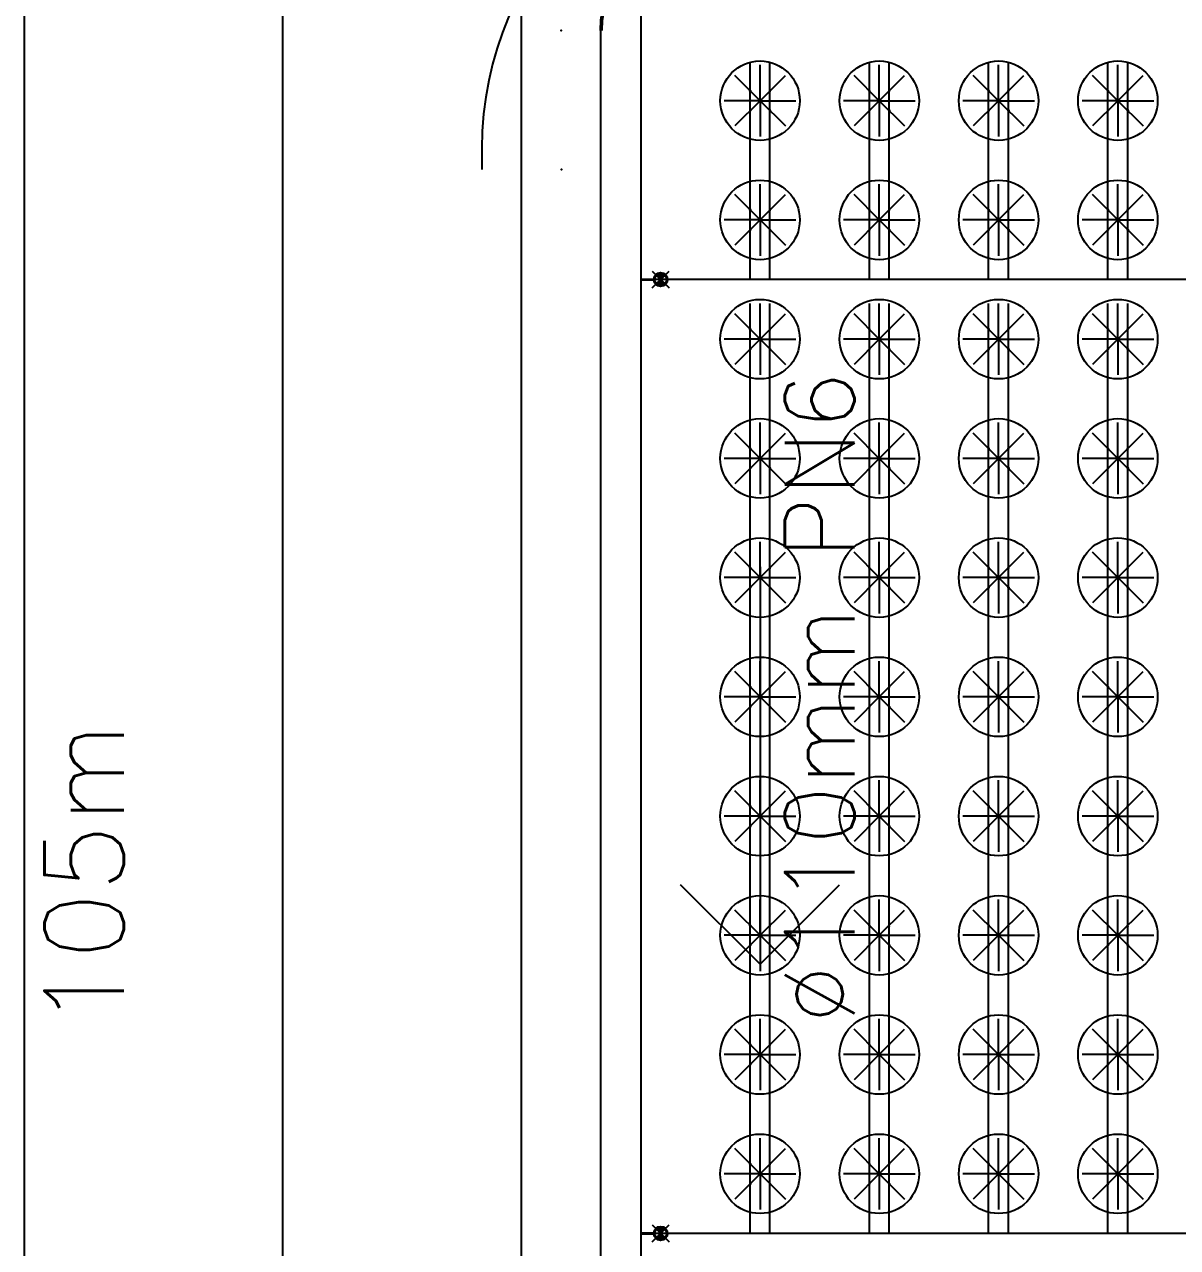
# Model space of a CAD drawing. Header units: metres. Extents: x -1021672 to -1021230, y -2826902 to -2826531.
# Drawn here: x -1021657.4 to -1021599.4, y -2826673.4 to -2826611.8 of the extents above; entities that cross this region are included whole.
import ezdxf
from ezdxf.enums import TextEntityAlignment as Align

# ---------------------------------------------------------------- set-up
doc = ezdxf.new("R2010")
doc.units = ezdxf.units.M
for name, color, linetype in [('C-BRDG-FOUNDATION', 2, 'Continuous'), ('C-BRDG-GIRDER', 3, 'Continuous'), ('DIMENSIONS', 2, 'Continuous'), ('IRRIG-FITTINGS', 1, 'Continuous'), ('IRRIG-LATERAL', 6, 'Continuous'), ('IRRIG-MAIN', 4, 'Continuous'), ('IRRIG-VALVES', 3, 'Continuous'), ('PLOT-GRID', 8, 'Continuous'), ('PUMP-STATION-1', 40, 'Continuous'), ('TEXT-LABELS', 7, 'Continuous'), ('TREES', 94, 'Continuous'), ('V-CTRL-BMRK', 150, 'Continuous')]:
    doc.layers.add(name, color=color, linetype=linetype)
doc.styles.get("Standard").update_dxf_attribs({"font": 'simplex.shx'})

# ---------------------------------------------------------------- blocks, each defined once
blk = doc.blocks.new('*U82')
for p, q in [((0, 2000), (251966, 2000)), ((0, -2000), (251966, -2000))]:
    blk.add_line(p, q)
blk.add_point((251966, 0))
blk = doc.blocks.new('*U69')
for p, q in [((-12972, 4000), (-14028, 4000)), ((4028, -13000), (4028, -14000))]:
    blk.add_line(p, q)
blk.add_arc((-12972, -13000), 17000, 0, 90)
at = {"color": 2, "lineweight": 50}
blk.add_arc((-7028, -7000), 5000, 0, 90, dxfattribs=at)
for p in [(-14028, 0), (3924, -2743)]:
    blk.add_point(p)
blk = doc.blocks.new('dripper')
at = {"layer": 'PUMP-STATION-1', "true_color": 0x7aafdf}
h = blk.add_hatch(color=143, dxfattribs=at)
h.dxf.hatch_style = 1
h.paths.add_polyline_path([(-1021243.937, -2826723.087), (-1021243.937, -2826723.101), (-1021243.929, -2826723.109), (-1021243.921, -2826723.102)])
h.paths.add_polyline_path([(-1021243.921, -2826723.102), (-1021243.929, -2826723.109), (-1021243.92, -2826723.117), (-1021243.937, -2826723.133), (-1021243.937, -2826723.147), (-1021243.906, -2826723.117)])
h.paths.add_polyline_path([(-1021243.937, -2826723.133), (-1021243.945, -2826723.125), (-1021243.952, -2826723.132), (-1021243.937, -2826723.147)])
h.paths.add_polyline_path([(-1021243.953, -2826723.117), (-1021243.937, -2826723.101), (-1021243.937, -2826723.087), (-1021243.967, -2826723.117), (-1021243.952, -2826723.132), (-1021243.945, -2826723.125)])
at = {"layer": 'PUMP-STATION-1', "true_color": 0x22346e}
h = blk.add_hatch(color=159, dxfattribs=at)
h.dxf.hatch_style = 1
h.paths.add_polyline_path([(-1021243.937, -2826723.101), (-1021243.953, -2826723.117), (-1021243.945, -2826723.125), (-1021243.937, -2826723.117)])
h.paths.add_polyline_path([(-1021243.937, -2826723.101), (-1021243.937, -2826723.117), (-1021243.929, -2826723.109)])
h.paths.add_polyline_path([(-1021243.92, -2826723.117), (-1021243.929, -2826723.109), (-1021243.937, -2826723.117), (-1021243.937, -2826723.133)])
h.paths.add_polyline_path([(-1021243.937, -2826723.117), (-1021243.945, -2826723.125), (-1021243.937, -2826723.133)])
at = {"layer": 'PUMP-STATION-1', "flags": 128}
for points in [[(-1021243.906, -2826723.117), (-1021243.937, -2826723.087), (-1021243.967, -2826723.117), (-1021243.937, -2826723.147)], [(-1021243.92, -2826723.117), (-1021243.937, -2826723.101), (-1021243.953, -2826723.117), (-1021243.937, -2826723.133)]]:
    blk.add_lwpolyline(points, close=True, dxfattribs=at)
blk = doc.blocks.new('*U124')
at = {"layer": 'PUMP-STATION-1'}
blk.add_blockref('dripper', (1021243.937, 2826723.117), dxfattribs=at)
blk = doc.blocks.new('*U125')
at = {"layer": 'PUMP-STATION-1', "color": 0, "linetype": 'ByBlock', "lineweight": -2, "transparency": 16777216}
for p, rotation in [((-1021244.937, -2826723.117), 90.00000000000003), ((-1021244.937, -2826724.117), 180), ((-1021243.937, -2826724.117), 270)]:
    blk.add_blockref('*U124', p, dxfattribs=dict(at, rotation=rotation))
blk.add_blockref('*U124', (-1021243.937, -2826723.117), dxfattribs=at)
blk = doc.blocks.new('*U126')
at = {"layer": 'PUMP-STATION-1'}
blk.add_blockref('dripper', (1021243.937, 2826723.117), dxfattribs=at)
blk = doc.blocks.new('*U127')
at = {"layer": 'PUMP-STATION-1', "color": 0, "linetype": 'ByBlock', "lineweight": -2, "transparency": 16777216}
for p, rotation in [((-1021244.937, -2826723.117), 90.00000000000003), ((-1021244.937, -2826724.117), 180), ((-1021243.937, -2826724.117), 270)]:
    blk.add_blockref('*U126', p, dxfattribs=dict(at, rotation=rotation))
blk.add_blockref('*U126', (-1021243.937, -2826723.117), dxfattribs=at)
blk = doc.blocks.new('*U130')
at = {"layer": 'PUMP-STATION-1'}
blk.add_blockref('dripper', (1021243.937, 2826723.117), dxfattribs=at)
blk = doc.blocks.new('*U131')
at = {"layer": 'PUMP-STATION-1', "color": 0, "linetype": 'ByBlock', "lineweight": -2, "transparency": 16777216}
for p, rotation in [((-1021244.937, -2826723.117), 90.00000000000003), ((-1021244.937, -2826724.117), 180), ((-1021243.937, -2826724.117), 270)]:
    blk.add_blockref('*U130', p, dxfattribs=dict(at, rotation=rotation))
blk.add_blockref('*U130', (-1021243.937, -2826723.117), dxfattribs=at)
blk = doc.blocks.new('*U132')
at = {"layer": 'PUMP-STATION-1'}
blk.add_blockref('dripper', (1021243.937, 2826723.117), dxfattribs=at)
blk = doc.blocks.new('*U133')
at = {"layer": 'PUMP-STATION-1', "color": 0, "linetype": 'ByBlock', "lineweight": -2, "transparency": 16777216}
for p, rotation in [((-1021244.937, -2826723.117), 90.00000000000003), ((-1021244.937, -2826724.117), 180), ((-1021243.937, -2826724.117), 270)]:
    blk.add_blockref('*U132', p, dxfattribs=dict(at, rotation=rotation))
blk.add_blockref('*U132', (-1021243.937, -2826723.117), dxfattribs=at)
blk = doc.blocks.new('MANGO_TREE')
at = {"layer": 'TREES'}
for q in [(-1.273, 1.273), (0, 1.8), (1.273, 1.273), (-1.8, 0), (-1.273, -1.273), (1.8, 0), (0, -1.8), (1.273, -1.273)]:
    blk.add_line((0, 0), q, dxfattribs=at)
blk.add_circle((0, 0), 2, dxfattribs=at)
blk = doc.blocks.new('*U234')
at = {"layer": 'PUMP-STATION-1'}
blk.add_blockref('dripper', (1021243.937, 2826723.117), dxfattribs=at)
blk = doc.blocks.new('*U235')
at = {"layer": 'PUMP-STATION-1', "color": 0, "linetype": 'ByBlock', "lineweight": -2, "transparency": 16777216}
for p, rotation in [((-1021244.937, -2826723.117), 90.00000000000003), ((-1021244.937, -2826724.117), 180), ((-1021243.937, -2826724.117), 270)]:
    blk.add_blockref('*U234', p, dxfattribs=dict(at, rotation=rotation))
blk.add_blockref('*U234', (-1021243.937, -2826723.117), dxfattribs=at)
blk = doc.blocks.new('*U236')
at = {"layer": 'PUMP-STATION-1'}
blk.add_blockref('dripper', (1021243.937, 2826723.117), dxfattribs=at)
blk = doc.blocks.new('*U237')
at = {"layer": 'PUMP-STATION-1', "color": 0, "linetype": 'ByBlock', "lineweight": -2, "transparency": 16777216}
for p, rotation in [((-1021244.937, -2826723.117), 90.00000000000003), ((-1021244.937, -2826724.117), 180), ((-1021243.937, -2826724.117), 270)]:
    blk.add_blockref('*U236', p, dxfattribs=dict(at, rotation=rotation))
blk.add_blockref('*U236', (-1021243.937, -2826723.117), dxfattribs=at)
blk = doc.blocks.new('*U238')
at = {"layer": 'PUMP-STATION-1'}
blk.add_blockref('dripper', (1021243.937, 2826723.117), dxfattribs=at)
blk = doc.blocks.new('*U239')
at = {"layer": 'PUMP-STATION-1', "color": 0, "linetype": 'ByBlock', "lineweight": -2, "transparency": 16777216}
for p, rotation in [((-1021244.937, -2826723.117), 90.00000000000003), ((-1021244.937, -2826724.117), 180), ((-1021243.937, -2826724.117), 270)]:
    blk.add_blockref('*U238', p, dxfattribs=dict(at, rotation=rotation))
blk.add_blockref('*U238', (-1021243.937, -2826723.117), dxfattribs=at)
blk = doc.blocks.new('*U240')
at = {"layer": 'PUMP-STATION-1'}
blk.add_blockref('dripper', (1021243.937, 2826723.117), dxfattribs=at)
blk = doc.blocks.new('*U241')
at = {"layer": 'PUMP-STATION-1', "color": 0, "linetype": 'ByBlock', "lineweight": -2, "transparency": 16777216}
for p, rotation in [((-1021244.937, -2826723.117), 90.00000000000003), ((-1021244.937, -2826724.117), 180), ((-1021243.937, -2826724.117), 270)]:
    blk.add_blockref('*U240', p, dxfattribs=dict(at, rotation=rotation))
blk.add_blockref('*U240', (-1021243.937, -2826723.117), dxfattribs=at)
blk = doc.blocks.new('*U454')
at = {"layer": 'PUMP-STATION-1'}
blk.add_blockref('dripper', (1021243.937, 2826723.117), dxfattribs=at)
blk = doc.blocks.new('*U455')
at = {"layer": 'PUMP-STATION-1', "color": 0, "linetype": 'ByBlock', "lineweight": -2, "transparency": 16777216}
for p, rotation in [((-1021244.937, -2826723.117), 90.00000000000003), ((-1021244.937, -2826724.117), 180), ((-1021243.937, -2826724.117), 270)]:
    blk.add_blockref('*U454', p, dxfattribs=dict(at, rotation=rotation))
blk.add_blockref('*U454', (-1021243.937, -2826723.117), dxfattribs=at)
blk = doc.blocks.new('*U456')
at = {"layer": 'PUMP-STATION-1'}
blk.add_blockref('dripper', (1021243.937, 2826723.117), dxfattribs=at)
blk = doc.blocks.new('*U457')
at = {"layer": 'PUMP-STATION-1', "color": 0, "linetype": 'ByBlock', "lineweight": -2, "transparency": 16777216}
for p, rotation in [((-1021244.937, -2826723.117), 90.00000000000003), ((-1021244.937, -2826724.117), 180), ((-1021243.937, -2826724.117), 270)]:
    blk.add_blockref('*U456', p, dxfattribs=dict(at, rotation=rotation))
blk.add_blockref('*U456', (-1021243.937, -2826723.117), dxfattribs=at)
blk = doc.blocks.new('*U458')
at = {"layer": 'PUMP-STATION-1'}
blk.add_blockref('dripper', (1021243.937, 2826723.117), dxfattribs=at)
blk = doc.blocks.new('*U459')
at = {"layer": 'PUMP-STATION-1', "color": 0, "linetype": 'ByBlock', "lineweight": -2, "transparency": 16777216}
for p, rotation in [((-1021244.937, -2826723.117), 90.00000000000003), ((-1021244.937, -2826724.117), 180), ((-1021243.937, -2826724.117), 270)]:
    blk.add_blockref('*U458', p, dxfattribs=dict(at, rotation=rotation))
blk.add_blockref('*U458', (-1021243.937, -2826723.117), dxfattribs=at)
blk = doc.blocks.new('*U460')
at = {"layer": 'PUMP-STATION-1'}
blk.add_blockref('dripper', (1021243.937, 2826723.117), dxfattribs=at)
blk = doc.blocks.new('*U461')
at = {"layer": 'PUMP-STATION-1', "color": 0, "linetype": 'ByBlock', "lineweight": -2, "transparency": 16777216}
for p, rotation in [((-1021244.937, -2826723.117), 90.00000000000003), ((-1021244.937, -2826724.117), 180), ((-1021243.937, -2826724.117), 270)]:
    blk.add_blockref('*U460', p, dxfattribs=dict(at, rotation=rotation))
blk.add_blockref('*U460', (-1021243.937, -2826723.117), dxfattribs=at)
blk = doc.blocks.new('*U318')
at = {"layer": 'PUMP-STATION-1'}
blk.add_blockref('dripper', (1021243.937, 2826723.117), dxfattribs=at)
blk = doc.blocks.new('*U319')
at = {"layer": 'PUMP-STATION-1', "color": 0, "linetype": 'ByBlock', "lineweight": -2, "transparency": 16777216}
for p, rotation in [((-1021244.937, -2826723.117), 90.00000000000003), ((-1021244.937, -2826724.117), 180), ((-1021243.937, -2826724.117), 270)]:
    blk.add_blockref('*U318', p, dxfattribs=dict(at, rotation=rotation))
blk.add_blockref('*U318', (-1021243.937, -2826723.117), dxfattribs=at)
blk = doc.blocks.new('*U320')
at = {"layer": 'PUMP-STATION-1'}
blk.add_blockref('dripper', (1021243.937, 2826723.117), dxfattribs=at)
blk = doc.blocks.new('*U321')
at = {"layer": 'PUMP-STATION-1', "color": 0, "linetype": 'ByBlock', "lineweight": -2, "transparency": 16777216}
for p, rotation in [((-1021244.937, -2826723.117), 90.00000000000003), ((-1021244.937, -2826724.117), 180), ((-1021243.937, -2826724.117), 270)]:
    blk.add_blockref('*U320', p, dxfattribs=dict(at, rotation=rotation))
blk.add_blockref('*U320', (-1021243.937, -2826723.117), dxfattribs=at)
blk = doc.blocks.new('*U322')
at = {"layer": 'PUMP-STATION-1'}
blk.add_blockref('dripper', (1021243.937, 2826723.117), dxfattribs=at)
blk = doc.blocks.new('*U323')
at = {"layer": 'PUMP-STATION-1', "color": 0, "linetype": 'ByBlock', "lineweight": -2, "transparency": 16777216}
for p, rotation in [((-1021244.937, -2826723.117), 90.00000000000003), ((-1021244.937, -2826724.117), 180), ((-1021243.937, -2826724.117), 270)]:
    blk.add_blockref('*U322', p, dxfattribs=dict(at, rotation=rotation))
blk.add_blockref('*U322', (-1021243.937, -2826723.117), dxfattribs=at)
blk = doc.blocks.new('*U324')
at = {"layer": 'PUMP-STATION-1'}
blk.add_blockref('dripper', (1021243.937, 2826723.117), dxfattribs=at)
blk = doc.blocks.new('*U325')
at = {"layer": 'PUMP-STATION-1', "color": 0, "linetype": 'ByBlock', "lineweight": -2, "transparency": 16777216}
for p, rotation in [((-1021244.937, -2826723.117), 90.00000000000003), ((-1021244.937, -2826724.117), 180), ((-1021243.937, -2826724.117), 270)]:
    blk.add_blockref('*U324', p, dxfattribs=dict(at, rotation=rotation))
blk.add_blockref('*U324', (-1021243.937, -2826723.117), dxfattribs=at)
blk = doc.blocks.new('*U326')
at = {"layer": 'PUMP-STATION-1'}
blk.add_blockref('dripper', (1021243.937, 2826723.117), dxfattribs=at)
blk = doc.blocks.new('*U327')
at = {"layer": 'PUMP-STATION-1', "color": 0, "linetype": 'ByBlock', "lineweight": -2, "transparency": 16777216}
for p, rotation in [((-1021244.937, -2826723.117), 90.00000000000003), ((-1021244.937, -2826724.117), 180), ((-1021243.937, -2826724.117), 270)]:
    blk.add_blockref('*U326', p, dxfattribs=dict(at, rotation=rotation))
blk.add_blockref('*U326', (-1021243.937, -2826723.117), dxfattribs=at)
blk = doc.blocks.new('*U328')
at = {"layer": 'PUMP-STATION-1'}
blk.add_blockref('dripper', (1021243.937, 2826723.117), dxfattribs=at)
blk = doc.blocks.new('*U329')
at = {"layer": 'PUMP-STATION-1', "color": 0, "linetype": 'ByBlock', "lineweight": -2, "transparency": 16777216}
for p, rotation in [((-1021244.937, -2826723.117), 90.00000000000003), ((-1021244.937, -2826724.117), 180), ((-1021243.937, -2826724.117), 270)]:
    blk.add_blockref('*U328', p, dxfattribs=dict(at, rotation=rotation))
blk.add_blockref('*U328', (-1021243.937, -2826723.117), dxfattribs=at)
blk = doc.blocks.new('*U330')
at = {"layer": 'PUMP-STATION-1'}
blk.add_blockref('dripper', (1021243.937, 2826723.117), dxfattribs=at)
blk = doc.blocks.new('*U331')
at = {"layer": 'PUMP-STATION-1', "color": 0, "linetype": 'ByBlock', "lineweight": -2, "transparency": 16777216}
for p, rotation in [((-1021244.937, -2826723.117), 90.00000000000003), ((-1021244.937, -2826724.117), 180), ((-1021243.937, -2826724.117), 270)]:
    blk.add_blockref('*U330', p, dxfattribs=dict(at, rotation=rotation))
blk.add_blockref('*U330', (-1021243.937, -2826723.117), dxfattribs=at)
blk = doc.blocks.new('*U332')
at = {"layer": 'PUMP-STATION-1'}
blk.add_blockref('dripper', (1021243.937, 2826723.117), dxfattribs=at)
blk = doc.blocks.new('*U333')
at = {"layer": 'PUMP-STATION-1', "color": 0, "linetype": 'ByBlock', "lineweight": -2, "transparency": 16777216}
for p, rotation in [((-1021244.937, -2826723.117), 90.00000000000003), ((-1021244.937, -2826724.117), 180), ((-1021243.937, -2826724.117), 270)]:
    blk.add_blockref('*U332', p, dxfattribs=dict(at, rotation=rotation))
blk.add_blockref('*U332', (-1021243.937, -2826723.117), dxfattribs=at)
blk = doc.blocks.new('*U342')
at = {"layer": 'PUMP-STATION-1'}
blk.add_blockref('dripper', (1021243.937, 2826723.117), dxfattribs=at)
blk = doc.blocks.new('*U343')
at = {"layer": 'PUMP-STATION-1', "color": 0, "linetype": 'ByBlock', "lineweight": -2, "transparency": 16777216}
for p, rotation in [((-1021244.937, -2826723.117), 90.00000000000003), ((-1021244.937, -2826724.117), 180), ((-1021243.937, -2826724.117), 270)]:
    blk.add_blockref('*U342', p, dxfattribs=dict(at, rotation=rotation))
blk.add_blockref('*U342', (-1021243.937, -2826723.117), dxfattribs=at)
blk = doc.blocks.new('*U256')
at = {"layer": 'PUMP-STATION-1'}
blk.add_blockref('dripper', (1021243.937, 2826723.117), dxfattribs=at)
blk = doc.blocks.new('*U257')
at = {"layer": 'PUMP-STATION-1', "color": 0, "linetype": 'ByBlock', "lineweight": -2, "transparency": 16777216}
for p, rotation in [((-1021244.937, -2826723.117), 90.00000000000003), ((-1021244.937, -2826724.117), 180), ((-1021243.937, -2826724.117), 270)]:
    blk.add_blockref('*U256', p, dxfattribs=dict(at, rotation=rotation))
blk.add_blockref('*U256', (-1021243.937, -2826723.117), dxfattribs=at)
blk = doc.blocks.new('*U258')
at = {"layer": 'PUMP-STATION-1'}
blk.add_blockref('dripper', (1021243.937, 2826723.117), dxfattribs=at)
blk = doc.blocks.new('*U259')
at = {"layer": 'PUMP-STATION-1', "color": 0, "linetype": 'ByBlock', "lineweight": -2, "transparency": 16777216}
for p, rotation in [((-1021244.937, -2826723.117), 90.00000000000003), ((-1021244.937, -2826724.117), 180), ((-1021243.937, -2826724.117), 270)]:
    blk.add_blockref('*U258', p, dxfattribs=dict(at, rotation=rotation))
blk.add_blockref('*U258', (-1021243.937, -2826723.117), dxfattribs=at)
blk = doc.blocks.new('*U260')
at = {"layer": 'PUMP-STATION-1'}
blk.add_blockref('dripper', (1021243.937, 2826723.117), dxfattribs=at)
blk = doc.blocks.new('*U261')
at = {"layer": 'PUMP-STATION-1', "color": 0, "linetype": 'ByBlock', "lineweight": -2, "transparency": 16777216}
for p, rotation in [((-1021244.937, -2826723.117), 90.00000000000003), ((-1021244.937, -2826724.117), 180), ((-1021243.937, -2826724.117), 270)]:
    blk.add_blockref('*U260', p, dxfattribs=dict(at, rotation=rotation))
blk.add_blockref('*U260', (-1021243.937, -2826723.117), dxfattribs=at)
blk = doc.blocks.new('*U262')
at = {"layer": 'PUMP-STATION-1'}
blk.add_blockref('dripper', (1021243.937, 2826723.117), dxfattribs=at)
blk = doc.blocks.new('*U263')
at = {"layer": 'PUMP-STATION-1', "color": 0, "linetype": 'ByBlock', "lineweight": -2, "transparency": 16777216}
for p, rotation in [((-1021244.937, -2826723.117), 90.00000000000003), ((-1021244.937, -2826724.117), 180), ((-1021243.937, -2826724.117), 270)]:
    blk.add_blockref('*U262', p, dxfattribs=dict(at, rotation=rotation))
blk.add_blockref('*U262', (-1021243.937, -2826723.117), dxfattribs=at)
blk = doc.blocks.new('*U264')
at = {"layer": 'PUMP-STATION-1'}
blk.add_blockref('dripper', (1021243.937, 2826723.117), dxfattribs=at)
blk = doc.blocks.new('*U265')
at = {"layer": 'PUMP-STATION-1', "color": 0, "linetype": 'ByBlock', "lineweight": -2, "transparency": 16777216}
for p, rotation in [((-1021244.937, -2826723.117), 90.00000000000003), ((-1021244.937, -2826724.117), 180), ((-1021243.937, -2826724.117), 270)]:
    blk.add_blockref('*U264', p, dxfattribs=dict(at, rotation=rotation))
blk.add_blockref('*U264', (-1021243.937, -2826723.117), dxfattribs=at)
blk = doc.blocks.new('*U354')
at = {"layer": 'PUMP-STATION-1'}
blk.add_blockref('dripper', (1021243.937, 2826723.117), dxfattribs=at)
blk = doc.blocks.new('*U355')
at = {"layer": 'PUMP-STATION-1', "color": 0, "linetype": 'ByBlock', "lineweight": -2, "transparency": 16777216}
for p, rotation in [((-1021244.937, -2826723.117), 90.00000000000003), ((-1021244.937, -2826724.117), 180), ((-1021243.937, -2826724.117), 270)]:
    blk.add_blockref('*U354', p, dxfattribs=dict(at, rotation=rotation))
blk.add_blockref('*U354', (-1021243.937, -2826723.117), dxfattribs=at)
blk = doc.blocks.new('*U356')
at = {"layer": 'PUMP-STATION-1'}
blk.add_blockref('dripper', (1021243.937, 2826723.117), dxfattribs=at)
blk = doc.blocks.new('*U357')
at = {"layer": 'PUMP-STATION-1', "color": 0, "linetype": 'ByBlock', "lineweight": -2, "transparency": 16777216}
for p, rotation in [((-1021244.937, -2826723.117), 90.00000000000003), ((-1021244.937, -2826724.117), 180), ((-1021243.937, -2826724.117), 270)]:
    blk.add_blockref('*U356', p, dxfattribs=dict(at, rotation=rotation))
blk.add_blockref('*U356', (-1021243.937, -2826723.117), dxfattribs=at)
blk = doc.blocks.new('*U358')
at = {"layer": 'PUMP-STATION-1'}
blk.add_blockref('dripper', (1021243.937, 2826723.117), dxfattribs=at)
blk = doc.blocks.new('*U359')
at = {"layer": 'PUMP-STATION-1', "color": 0, "linetype": 'ByBlock', "lineweight": -2, "transparency": 16777216}
for p, rotation in [((-1021244.937, -2826723.117), 90.00000000000003), ((-1021244.937, -2826724.117), 180), ((-1021243.937, -2826724.117), 270)]:
    blk.add_blockref('*U358', p, dxfattribs=dict(at, rotation=rotation))
blk.add_blockref('*U358', (-1021243.937, -2826723.117), dxfattribs=at)
blk = doc.blocks.new('*U360')
at = {"layer": 'PUMP-STATION-1'}
blk.add_blockref('dripper', (1021243.937, 2826723.117), dxfattribs=at)
blk = doc.blocks.new('*U361')
at = {"layer": 'PUMP-STATION-1', "color": 0, "linetype": 'ByBlock', "lineweight": -2, "transparency": 16777216}
for p, rotation in [((-1021244.937, -2826723.117), 90.00000000000003), ((-1021244.937, -2826724.117), 180), ((-1021243.937, -2826724.117), 270)]:
    blk.add_blockref('*U360', p, dxfattribs=dict(at, rotation=rotation))
blk.add_blockref('*U360', (-1021243.937, -2826723.117), dxfattribs=at)
blk = doc.blocks.new('*U282')
at = {"layer": 'PUMP-STATION-1'}
blk.add_blockref('dripper', (1021243.937, 2826723.117), dxfattribs=at)
blk = doc.blocks.new('*U283')
at = {"layer": 'PUMP-STATION-1', "color": 0, "linetype": 'ByBlock', "lineweight": -2, "transparency": 16777216}
for p, rotation in [((-1021244.937, -2826723.117), 90.00000000000003), ((-1021244.937, -2826724.117), 180), ((-1021243.937, -2826724.117), 270)]:
    blk.add_blockref('*U282', p, dxfattribs=dict(at, rotation=rotation))
blk.add_blockref('*U282', (-1021243.937, -2826723.117), dxfattribs=at)
blk = doc.blocks.new('*U284')
at = {"layer": 'PUMP-STATION-1'}
blk.add_blockref('dripper', (1021243.937, 2826723.117), dxfattribs=at)
blk = doc.blocks.new('*U285')
at = {"layer": 'PUMP-STATION-1', "color": 0, "linetype": 'ByBlock', "lineweight": -2, "transparency": 16777216}
for p, rotation in [((-1021244.937, -2826723.117), 90.00000000000003), ((-1021244.937, -2826724.117), 180), ((-1021243.937, -2826724.117), 270)]:
    blk.add_blockref('*U284', p, dxfattribs=dict(at, rotation=rotation))
blk.add_blockref('*U284', (-1021243.937, -2826723.117), dxfattribs=at)
blk = doc.blocks.new('*U286')
at = {"layer": 'PUMP-STATION-1'}
blk.add_blockref('dripper', (1021243.937, 2826723.117), dxfattribs=at)
blk = doc.blocks.new('*U287')
at = {"layer": 'PUMP-STATION-1', "color": 0, "linetype": 'ByBlock', "lineweight": -2, "transparency": 16777216}
for p, rotation in [((-1021244.937, -2826723.117), 90.00000000000003), ((-1021244.937, -2826724.117), 180), ((-1021243.937, -2826724.117), 270)]:
    blk.add_blockref('*U286', p, dxfattribs=dict(at, rotation=rotation))
blk.add_blockref('*U286', (-1021243.937, -2826723.117), dxfattribs=at)
blk = doc.blocks.new('*U288')
at = {"layer": 'PUMP-STATION-1'}
blk.add_blockref('dripper', (1021243.937, 2826723.117), dxfattribs=at)
blk = doc.blocks.new('*U289')
at = {"layer": 'PUMP-STATION-1', "color": 0, "linetype": 'ByBlock', "lineweight": -2, "transparency": 16777216}
for p, rotation in [((-1021244.937, -2826723.117), 90.00000000000003), ((-1021244.937, -2826724.117), 180), ((-1021243.937, -2826724.117), 270)]:
    blk.add_blockref('*U288', p, dxfattribs=dict(at, rotation=rotation))
blk.add_blockref('*U288', (-1021243.937, -2826723.117), dxfattribs=at)
blk = doc.blocks.new('*U290')
at = {"layer": 'PUMP-STATION-1'}
blk.add_blockref('dripper', (1021243.937, 2826723.117), dxfattribs=at)
blk = doc.blocks.new('*U291')
at = {"layer": 'PUMP-STATION-1', "color": 0, "linetype": 'ByBlock', "lineweight": -2, "transparency": 16777216}
for p, rotation in [((-1021244.937, -2826723.117), 90.00000000000003), ((-1021244.937, -2826724.117), 180), ((-1021243.937, -2826724.117), 270)]:
    blk.add_blockref('*U290', p, dxfattribs=dict(at, rotation=rotation))
blk.add_blockref('*U290', (-1021243.937, -2826723.117), dxfattribs=at)
blk = doc.blocks.new('*U292')
at = {"layer": 'PUMP-STATION-1'}
blk.add_blockref('dripper', (1021243.937, 2826723.117), dxfattribs=at)
blk = doc.blocks.new('*U293')
at = {"layer": 'PUMP-STATION-1', "color": 0, "linetype": 'ByBlock', "lineweight": -2, "transparency": 16777216}
for p, rotation in [((-1021244.937, -2826723.117), 90.00000000000003), ((-1021244.937, -2826724.117), 180), ((-1021243.937, -2826724.117), 270)]:
    blk.add_blockref('*U292', p, dxfattribs=dict(at, rotation=rotation))
blk.add_blockref('*U292', (-1021243.937, -2826723.117), dxfattribs=at)
blk = doc.blocks.new('*U294')
at = {"layer": 'PUMP-STATION-1'}
blk.add_blockref('dripper', (1021243.937, 2826723.117), dxfattribs=at)
blk = doc.blocks.new('*U295')
at = {"layer": 'PUMP-STATION-1', "color": 0, "linetype": 'ByBlock', "lineweight": -2, "transparency": 16777216}
for p, rotation in [((-1021244.937, -2826723.117), 90.00000000000003), ((-1021244.937, -2826724.117), 180), ((-1021243.937, -2826724.117), 270)]:
    blk.add_blockref('*U294', p, dxfattribs=dict(at, rotation=rotation))
blk.add_blockref('*U294', (-1021243.937, -2826723.117), dxfattribs=at)
blk = doc.blocks.new('*U306')
at = {"layer": 'PUMP-STATION-1'}
blk.add_blockref('dripper', (1021243.937, 2826723.117), dxfattribs=at)
blk = doc.blocks.new('*U307')
at = {"layer": 'PUMP-STATION-1', "color": 0, "linetype": 'ByBlock', "lineweight": -2, "transparency": 16777216}
for p, rotation in [((-1021244.937, -2826723.117), 90.00000000000003), ((-1021244.937, -2826724.117), 180), ((-1021243.937, -2826724.117), 270)]:
    blk.add_blockref('*U306', p, dxfattribs=dict(at, rotation=rotation))
blk.add_blockref('*U306', (-1021243.937, -2826723.117), dxfattribs=at)
blk = doc.blocks.new('*U308')
at = {"layer": 'PUMP-STATION-1'}
blk.add_blockref('dripper', (1021243.937, 2826723.117), dxfattribs=at)
blk = doc.blocks.new('*U309')
at = {"layer": 'PUMP-STATION-1', "color": 0, "linetype": 'ByBlock', "lineweight": -2, "transparency": 16777216}
for p, rotation in [((-1021244.937, -2826723.117), 90.00000000000003), ((-1021244.937, -2826724.117), 180), ((-1021243.937, -2826724.117), 270)]:
    blk.add_blockref('*U308', p, dxfattribs=dict(at, rotation=rotation))
blk.add_blockref('*U308', (-1021243.937, -2826723.117), dxfattribs=at)
blk = doc.blocks.new('*U310')
at = {"layer": 'PUMP-STATION-1'}
blk.add_blockref('dripper', (1021243.937, 2826723.117), dxfattribs=at)
blk = doc.blocks.new('*U311')
at = {"layer": 'PUMP-STATION-1', "color": 0, "linetype": 'ByBlock', "lineweight": -2, "transparency": 16777216}
for p, rotation in [((-1021244.937, -2826723.117), 90.00000000000003), ((-1021244.937, -2826724.117), 180), ((-1021243.937, -2826724.117), 270)]:
    blk.add_blockref('*U310', p, dxfattribs=dict(at, rotation=rotation))
blk.add_blockref('*U310', (-1021243.937, -2826723.117), dxfattribs=at)
blk = doc.blocks.new('*U632')
at = {"rotation": 180}
blk.add_blockref('MANGO_TREE', (0, 0), dxfattribs=at)
blk = doc.blocks.new('*U633')
at = {"layer": 'PUMP-STATION-1', "color": 0, "linetype": 'ByBlock', "lineweight": -2, "transparency": 16777216}
for p in [(-78, 6), (-72, 6), (-66, 6), (-60, 6), (-78, 0), (-72, 0), (-66, 0), (-60, 0)]:
    blk.add_blockref('*U632', p, dxfattribs=at)
blk = doc.blocks.new('single sub line valve')
at = {"true_color": 0xc7c8ca}
h = blk.add_hatch(color=9, dxfattribs=at)
h.dxf.hatch_style = 1
edge = h.paths.add_edge_path()
edge.add_line((-1021626.437, -2826672.657), (-1021626.437, -2826672.697))
edge.add_line((-1021626.437, -2826672.697), (-1021625.786, -2826672.697))
edge.add_arc((-1021625.437, -2826672.677), 0.35, 176.72417, 183.27583, ccw=False)
edge.add_line((-1021625.786, -2826672.657), (-1021626.437, -2826672.657))
at = {"true_color": 0xf1eb1f}
h = blk.add_hatch(color=2, dxfattribs=at)
h.dxf.hatch_style = 1
h.paths.add_polyline_path([(-1021625.225, -2826672.465), (-1021625.189, -2826672.43, 0.414214), (-1021625.684, -2826672.43), (-1021625.649, -2826672.465, -0.414214)])
h.paths.add_polyline_path([(-1021625.649, -2826672.465), (-1021625.684, -2826672.43, 0.198912), (-1021625.787, -2826672.677, 0.198912), (-1021625.684, -2826672.925), (-1021625.649, -2826672.889, -0.198912), (-1021625.737, -2826672.677, -0.198912)])
h.paths.add_polyline_path([(-1021625.189, -2826672.43), (-1021625.225, -2826672.465, -0.198912), (-1021625.137, -2826672.677, -0.198912), (-1021625.225, -2826672.889), (-1021625.189, -2826672.925, 0.198912), (-1021625.087, -2826672.677, 0.198912)])
h.paths.add_polyline_path([(-1021625.189, -2826672.925), (-1021625.225, -2826672.889, -0.414214), (-1021625.649, -2826672.889), (-1021625.684, -2826672.925, 0.414214)])
at = {"layer": 'PUMP-STATION-1', "true_color": 0xd19cc7}
h = blk.add_hatch(color=9, dxfattribs=at)
h.dxf.hatch_style = 1
h.paths.add_polyline_path([(-1021625.649, -2826672.889), (-1021625.437, -2826672.677), (-1021625.225, -2826672.889, -0.414214)])
h.paths.add_polyline_path([(-1021625.225, -2826672.465), (-1021625.437, -2826672.677), (-1021625.649, -2826672.465, -0.414214)])
for p, q in [((-1021626.437, -2826672.657), (-1021625.787, -2826672.657)), ((-1021626.437, -2826672.657), (-1021626.437, -2826672.697)), ((-1021626.437, -2826672.697), (-1021625.787, -2826672.697))]:
    blk.add_line(p, q)
at = {"layer": 'C-BRDG-GIRDER'}
for radius in [0.35, 0.3]:
    blk.add_circle((-1021625.437, -2826672.677), radius, dxfattribs=at)
at = {"layer": 'IRRIG-VALVES'}
for p, q in [((-1021625.861, -2826673.101), (-1021625.012, -2826672.253)), ((-1021625.861, -2826672.253), (-1021625.012, -2826673.101))]:
    blk.add_line(p, q, dxfattribs=at)
blk = doc.blocks.new('B4')
at = {"layer": 'IRRIG-LATERAL'}
for p, q in [((-1021537.454, -2826624.657), (-1021626.437, -2826624.657)), ((-1021537.454, -2826672.657), (-1021626.437, -2826672.657))]:
    blk.add_line(p, q, dxfattribs=at)
at = {"layer": 'V-CTRL-BMRK'}
for p, q in [((-1021607.937, -2826624.657), (-1021607.937, -2826613.721)), ((-1021602.937, -2826624.657), (-1021602.937, -2826613.721)), ((-1021601.937, -2826624.657), (-1021601.937, -2826613.721)), ((-1021620.937, -2826672.657), (-1021620.937, -2826625.857)), ((-1021619.937, -2826672.657), (-1021619.937, -2826625.857)), ((-1021614.937, -2826672.657), (-1021614.937, -2826625.857)), ((-1021613.937, -2826672.657), (-1021613.937, -2826625.857)), ((-1021607.937, -2826672.657), (-1021607.937, -2826625.857)), ((-1021602.937, -2826672.657), (-1021602.937, -2826625.857)), ((-1021601.937, -2826672.657), (-1021601.937, -2826625.857))]:
    blk.add_line(p, q, dxfattribs=at)
at = {"rotation": 180}
for p in [(-1021620.437, -2826627.657), (-1021614.437, -2826627.657), (-1021608.437, -2826627.657), (-1021602.437, -2826627.657), (-1021620.437, -2826633.657), (-1021614.437, -2826633.657), (-1021608.437, -2826633.657), (-1021602.437, -2826633.657), (-1021620.437, -2826639.657), (-1021614.437, -2826639.657), (-1021608.437, -2826639.657), (-1021602.437, -2826639.657), (-1021620.437, -2826645.657), (-1021614.437, -2826645.657), (-1021608.437, -2826645.657), (-1021602.437, -2826645.657), (-1021620.437, -2826651.657), (-1021614.437, -2826651.657), (-1021608.437, -2826651.657), (-1021602.437, -2826651.657), (-1021620.437, -2826657.657), (-1021614.437, -2826657.657), (-1021608.437, -2826657.657), (-1021602.437, -2826657.657), (-1021620.437, -2826663.657), (-1021614.437, -2826663.657), (-1021608.437, -2826663.657), (-1021602.437, -2826663.657), (-1021620.437, -2826669.657), (-1021614.437, -2826669.657), (-1021608.437, -2826669.657), (-1021602.437, -2826669.657)]:
    blk.add_blockref('MANGO_TREE', p, dxfattribs=at)
at = {"layer": 'PUMP-STATION-1'}
for name, p in [('*U633', (-1021542.437, -2826621.657)), ('single sub line valve', (0.001, 48.02)), ('single sub line valve', (0.001, 0.02))]:
    blk.add_blockref(name, p, dxfattribs=at)
at = {"layer": 'PUMP-STATION-1', "rotation": 180}
for name, p in [('*U361', (-2042852.873, -5653339.274)), ('*U311', (-2042846.873, -5653339.274)), ('*U359', (-2042852.873, -5653345.274)), ('*U309', (-2042846.873, -5653345.274)), ('*U461', (-2042864.873, -5653351.274)), ('*U333', (-2042858.873, -5653351.274)), ('*U357', (-2042852.873, -5653351.274)), ('*U307', (-2042846.873, -5653351.274)), ('*U459', (-2042864.873, -5653357.274)), ('*U331', (-2042858.873, -5653357.274)), ('*U355', (-2042852.873, -5653357.274)), ('*U295', (-2042846.873, -5653357.274)), ('*U457', (-2042864.873, -5653363.274)), ('*U329', (-2042858.873, -5653363.274)), ('*U265', (-2042852.873, -5653363.274)), ('*U293', (-2042846.873, -5653363.274)), ('*U455', (-2042864.873, -5653369.274)), ('*U327', (-2042858.873, -5653369.274)), ('*U263', (-2042852.873, -5653369.274)), ('*U291', (-2042846.873, -5653369.274)), ('*U241', (-2042864.873, -5653375.274)), ('*U325', (-2042858.873, -5653375.274)), ('*U261', (-2042852.873, -5653375.274)), ('*U289', (-2042846.873, -5653375.274)), ('*U239', (-2042864.873, -5653381.274)), ('*U323', (-2042858.873, -5653381.274)), ('*U259', (-2042852.873, -5653381.274)), ('*U287', (-2042846.873, -5653381.274)), ('*U237', (-2042864.873, -5653387.274)), ('*U321', (-2042858.873, -5653387.274)), ('*U257', (-2042852.873, -5653387.274)), ('*U285', (-2042846.873, -5653387.274)), ('*U235', (-2042864.873, -5653393.274)), ('*U319', (-2042858.873, -5653393.274)), ('*U343', (-2042852.873, -5653393.274)), ('*U283', (-2042846.873, -5653393.274))]:
    blk.add_blockref(name, p, dxfattribs=at)

msp = doc.modelspace()

# ---------------------------------------------------------------- linework, layer by layer
msp.add_line((-1021626.437, -2826672.657), (-1021625.787, -2826672.657))
at = {"layer": 'DIMENSIONS'}
for p, q in [((-1021657.437, -2826873.116), (-1021657.437, -2826533.116)), ((-1021644.437, -2826708.116), (-1021644.437, -2826603.116))]:
    msp.add_line(p, q, dxfattribs=at)
at = {"layer": 'IRRIG-FITTINGS', "color": 30}
for p, q in [((-1021620.437, -2826639.116), (-1021620.437, -2826659.116)), ((-1021620.437, -2826659.116), (-1021624.437, -2826655.116)), ((-1021620.437, -2826659.116), (-1021616.437, -2826655.116))]:
    msp.add_line(p, q, dxfattribs=at)
at = {"layer": 'IRRIG-MAIN'}
msp.add_line((-1021626.437, -2826583.982), (-1021626.437, -2826704.117), dxfattribs=at)
at = {"layer": 'PLOT-GRID'}
msp.add_line((-1021632.437, -2826869.116), (-1021632.437, -2826533.116), dxfattribs=at)
at = {"layer": 'V-CTRL-BMRK'}
for p, q in [((-1021620.937, -2826624.657), (-1021620.937, -2826613.721)), ((-1021619.937, -2826624.657), (-1021619.937, -2826613.721)), ((-1021614.937, -2826624.657), (-1021614.937, -2826613.721)), ((-1021613.937, -2826624.657), (-1021613.937, -2826613.721)), ((-1021608.937, -2826624.657), (-1021608.937, -2826613.721)), ((-1021608.937, -2826672.657), (-1021608.937, -2826625.857))]:
    msp.add_line(p, q, dxfattribs=at)

# ---------------------------------------------------------------- block references
at = {"xscale": 0.001, "yscale": 0.001, "zscale": 0.001, "rotation": 90.00830967938698}
msp.add_blockref('*U69', (-1021630.432, -2826605.091), dxfattribs=at)
at = {"layer": 'C-BRDG-FOUNDATION', "color": 2, "lineweight": 50, "xscale": -0.001, "yscale": 0.001, "zscale": 0.001, "rotation": 270}
msp.add_blockref('*U82', (-1021630.437, -2826864.085), dxfattribs=at)
at = {"layer": 'PUMP-STATION-1'}
msp.add_blockref('B4', (0, 0), dxfattribs=at)
at = {"layer": 'PUMP-STATION-1', "rotation": 180}
for name, p in [('*U127', (-2042864.873, -5653339.274)), ('*U133', (-2042858.873, -5653339.274)), ('*U125', (-2042864.873, -5653345.274)), ('*U131', (-2042858.873, -5653345.274))]:
    msp.add_blockref(name, p, dxfattribs=at)

# ---------------------------------------------------------------- texts
at = {"layer": 'DIMENSIONS'}
msp.add_text('105m', height=4, rotation=90, dxfattribs=at).set_placement((-1021654.437, -2826654.616), align=Align.MIDDLE_CENTER)
at = {"layer": 'TEXT-LABELS'}
msp.add_text('Ø110mm PN6 ', height=3.5, rotation=90, dxfattribs=at).set_placement((-1021617.437, -2826644.499), align=Align.MIDDLE_CENTER)

doc.saveas('drawing.dxf')
